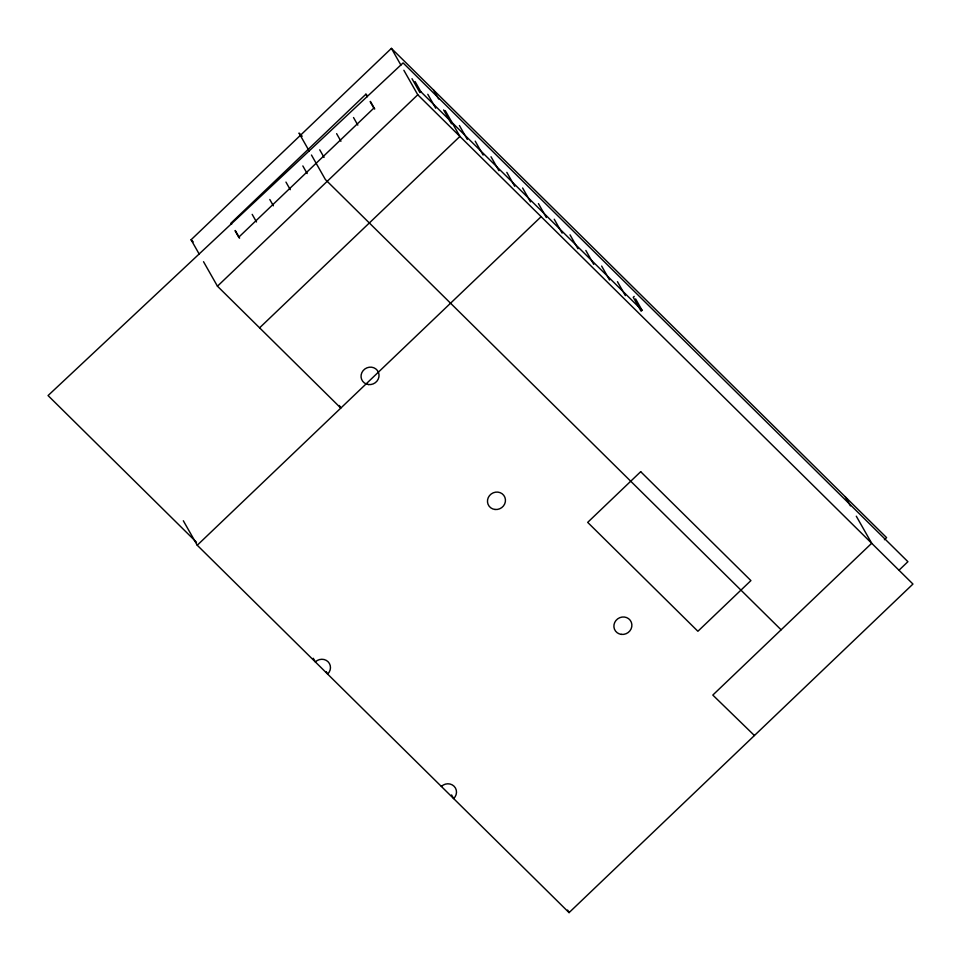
<?xml version="1.0" encoding="UTF-8"?>
<svg xmlns="http://www.w3.org/2000/svg" width="961" height="961" viewBox="0 0 961 961"><rect width="100%" height="100%" fill="white"/><g stroke="black" fill="none" stroke-linecap="round" stroke-linejoin="round"><path stroke-width="1.44" d="M199.131 253.968L191.083 239.782L391.403 48.374L886.583 537.631L884.408 539.71M366.802 95.067L365.925 94.19L230.808 223.3L231.697 224.165M235.289 230.496L239.601 238.088L238.724 237.223L373.841 108.125L370.237 101.794M415.092 81.589L420.846 91.715L419.909 92.604L411.993 78.682M339.341 405.494L340.807 408.077L217.45 286.198L417.771 94.779L403.86 70.285M259.59 327.833L459.911 136.426L445.267 110.635M417.771 94.779L912.95 584.048L569.068 912.626L197.245 545.247L541.127 216.669M634.188 296.396L633.251 297.285L641.155 311.22L642.092 310.319L635.629 298.931M899.232 569.993L907.917 561.692L403.091 62.909L48.05 395.56L196.452 542.196M754.421 735.525L712.81 695.079L871.687 543.277L856.299 516.201M420.846 91.715L642.092 310.319M373.841 108.125L374.718 108.989L370.405 101.398M302.198 136.246L299.003 133.074L309.262 151.141M781.089 629.791L325.383 179.539L311.46 155.021M191.083 239.782L193.209 241.884M845.32 496.861L850.449 505.882M617.442 281.681L625.359 295.604M601.646 266.065L609.55 279.987M585.838 250.449L593.742 264.371M570.029 234.832L577.945 248.755M554.233 219.216L562.137 233.139M538.424 203.6L546.341 217.522M522.628 187.984L530.532 201.918M506.819 172.367L514.724 186.302M491.011 156.763L498.927 170.686M475.214 141.147L483.119 155.069M459.406 125.531L467.322 139.453M433.543 90.01L438.672 99.031M443.61 109.914L451.514 123.837M427.801 94.298L435.705 108.221M391.403 48.374L400.929 65.132M365.925 94.19L367.366 96.725M353.516 117.53L357.828 125.122M336.626 133.663L340.939 141.267M319.737 149.808L324.049 157.4M302.847 165.941L307.16 173.545M285.958 182.085L290.27 189.677M269.789 199.48L273.38 205.81M252.178 214.363L256.491 221.955M235.133 230.892L238.724 237.223M203.528 261.704L217.45 286.198M567.603 910.055L569.068 912.626M451.574 794.939L453.652 798.591A9.117 8.601 -29.6 0 0 454.072 786.242A9.117 8.601 -29.6 0 0 441.351 786.446M326.235 671.643L327.629 674.069A9.117 8.601 -29.6 0 0 328.049 661.721A9.117 8.601 -29.6 0 0 315.328 661.925L313.262 658.273M183.323 520.754L197.245 545.247M640.699 471.695L587.676 522.376L697.89 631.269L750.913 580.6L640.699 471.695M368.568 384.556A9.117 8.601 -29.6 0 0 378.466 372.4A9.117 8.601 -29.6 0 0 363.09 370.67A9.117 8.601 -29.6 0 0 368.568 384.556M621.431 634.392A9.117 8.601 -29.6 0 0 631.317 622.235A9.117 8.601 -29.6 0 0 615.941 620.506A9.117 8.601 -29.6 0 0 621.431 634.392M494.999 509.474A9.117 8.601 -29.6 0 0 504.885 497.317A9.117 8.601 -29.6 0 0 489.521 495.588A9.117 8.601 -29.6 0 0 494.999 509.474"/></g></svg>
